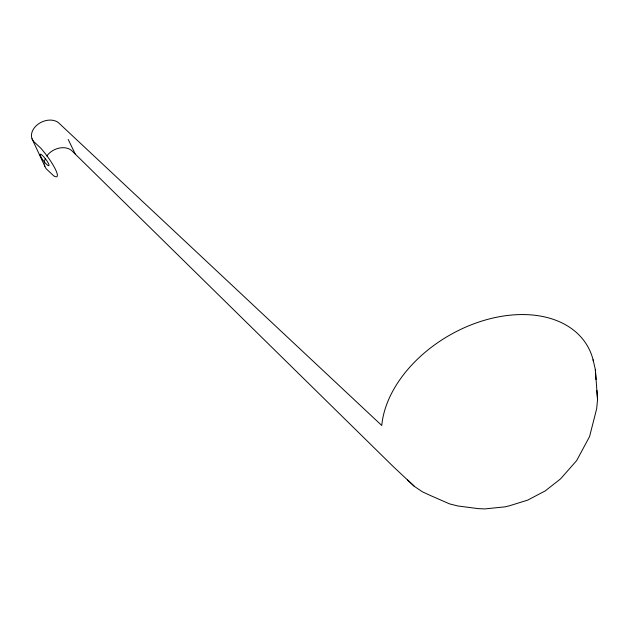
<?xml version="1.0" encoding="UTF-8"?>
<svg xmlns="http://www.w3.org/2000/svg" width="629" height="629" viewBox="0 0 629 629"><rect width="100%" height="100%" fill="white"/><g stroke="black" fill="none" stroke-linecap="round" stroke-linejoin="round"><path stroke-width="0.94" d="M596.89 390.428L597.55 399.643L596.654 408.771L589.57 436.557L576.699 460.538L560.573 478.866L545.217 490.903L527.762 500.094L509.411 505.802L505.118 506.832L484.794 508.916L478.158 508.625L457.755 505.952L449.601 503.892L431.219 495.864L422.444 491.831L414.48 486.461L393.219 466.553L72.697 151.573A15.906 11.762 -25 0 0 46.798 156.016M68.207 139.441L75.189 153.908M407.419 479.817L414.48 486.461M32.016 138.765L44.895 166.386M593.068 359.733L595.325 369.475L597.55 399.643M595.325 369.475L596.048 379.531M593.509 361.573A114.62 78.35 -30 0 0 483.339 320.609A114.62 78.35 -30 0 0 381.772 425.495L59.818 123.952A15.906 11.762 -25 0 0 38.927 123.598A15.906 11.762 -25 0 0 33.581 141.415L40.893 148.271A24.586 4.71 52.6 0 1 55.698 169.916A24.586 4.71 52.6 0 1 53.772 175.892L46.46 169.036A15.906 11.762 -25 0 1 44.486 164.892M44.329 163.32A15.906 11.762 -25 0 1 45.422 158.414M41.121 157.313A7.21 1.384 52.6 0 0 48.803 165.718A7.21 1.384 52.6 0 0 43.708 156.77A7.21 1.384 52.6 0 0 41.121 157.313"/></g></svg>
